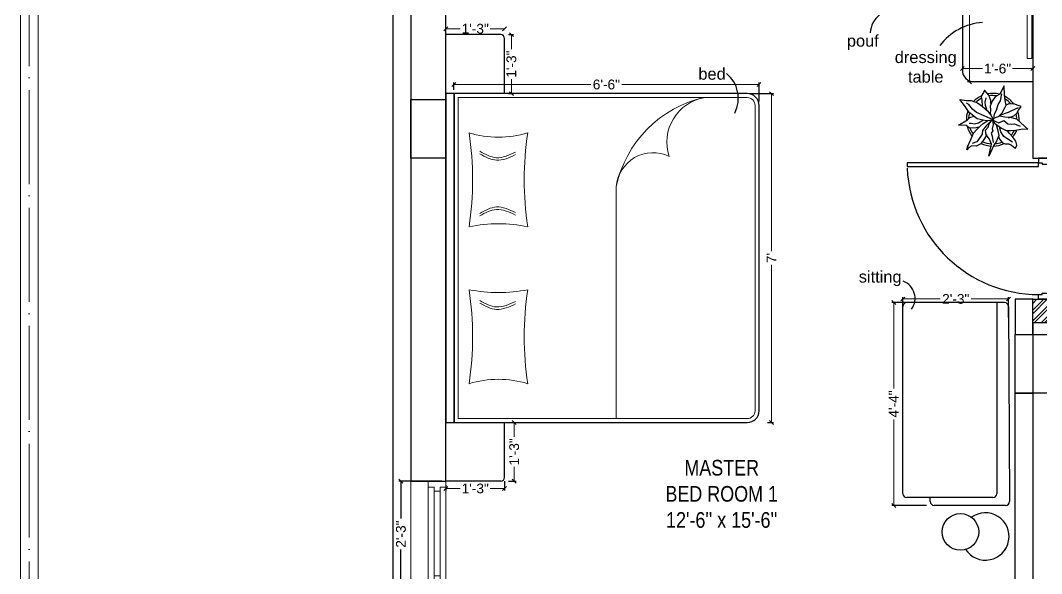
# Model space of a CAD drawing. Header units: millimetres. Extents: x 56222 to 154870, y -177588 to -121287.
# Drawn here: x 148968.4 to 149229.4, y -177343.1 to -177201.8 of the extents above; entities that cross this region are included whole.
import ezdxf

# ---------------------------------------------------------------- set-up
doc = ezdxf.new("R2010")
doc.units = ezdxf.units.MM
doc.header["$MEASUREMENT"] = 0
doc.header["$PDMODE"] = 35
doc.linetypes.add('ACAD_ISO04W100', pattern=[30, 24, -3, 0, -3])
doc.layers.get('Defpoints').update_dxf_attribs({"color": 220})
doc.layers.add('AR DOOR', color=40, linetype='Continuous')
doc.layers.add('AR ELE-5', color=134, linetype='Continuous')
for name, color, linetype, lineweight in [('COLUMN', 1, 'Continuous', 30), ('dim05', 1, 'Continuous', 13), ('ELEVATION ( SPIRAL STAIR )', 250, 'Continuous', 9), ('FIRST FLOOR', 7, 'Continuous', 9), ('FIRST FLOOR ( TEXT )', 7, 'Continuous', 9), ('FIRST FLOOR_( PLine )_', 251, 'Continuous', 30), ('FURNITURE', 32, 'Continuous', 9), ('GROUND FLOOR', 7, 'Continuous', 9), ('GROUND FLOOR  ( PLINE )', 251, 'Continuous', 30), ('Labelling', 1, 'Continuous', 25), ('SECOND FLOOR ( DW_RAIL )', 7, 'Continuous', 9), ('wall', 7, 'Continuous', 30)]:
    doc.layers.add(name, color=color, linetype=linetype, lineweight=lineweight)
doc.layers.add('XX~SLAB ( PLINE )', color=251, linetype='Continuous', plot=False)
doc.styles.add('Arial', font='arial.ttf')
doc.styles.add('KATHA', font='swissc.ttf')
doc.styles.get("Standard").update_dxf_attribs({"font": 'arial.ttf', "height": 6})
doc.styles.add('style4', font='ARIALN.TTF')
doc.dimstyles.new('ISO-25', dxfattribs={"dimtxt": 2.5, "dimasz": 1, "dimexe": 0.5, "dimexo": 1, "dimtad": 0, "dimdec": 1, "dimlunit": 4, "dimtxsty": 'Standard', "dimblk": 'OBLIQUE', "dimcen": 2.5, "dimclrd": 1, "dimclre": 1, "dimclrt": 5, "dimadec": 0, "dimazin": 0, "dimtfac": 1, "dimtdec": 1, "dimtmove": 0, "dimatfit": 3, "dimfxl": 1, "dimlwd": -1, "dimarcsym": 0})

# ---------------------------------------------------------------- blocks, each defined once
blk = doc.blocks.new('*U255')
for points in [[(0, 0), (0, 1120), (-30, 1120), (-30, 0)], [(40, 0), (0, 0), (0, -30), (-10, -30), (-10, -100), (40, -100)], [(-1160, 0), (-1120, 0), (-1120, -30), (-1110, -30), (-1110, -100), (-1160, -100)]]:
    blk.add_lwpolyline(points, close=True)
at = {"layer": 'AR ELE-5', "linetype": 'ByBlock', "ltscale": 15}
blk.add_arc((1.6, -0.7), 1121.6, 92.37301, 179.96526, dxfattribs=at)
blk = doc.blocks.new('_Oblique')
at = {"layer": 'wall', "color": 0, "lineweight": -2}
blk.add_line((-0.5, -0.5), (0.5, 0.5), dxfattribs=at)
blk = doc.blocks.new('*D450')
at = {"layer": 'Defpoints', "color": 0, "transparency": 16777216}
for p in [(149210.99, -177160.54), (149219.64, -177160.54), (149219.64, -177217.54)]:
    blk.add_point(p, dxfattribs=at)
at = {"layer": 'dim05', "color": 1, "linetype": 'Continuous', "lineweight": -2, "transparency": 16777216}
for p, q in [((149218.64, -177160.54), (149210.49, -177160.54)), ((149218.64, -177217.54), (149210.49, -177217.54))]:
    blk.add_line(p, q, dxfattribs=at)
at = {"layer": 'dim05', "color": 1, "linetype": 'Continuous', "transparency": 16777216}
for p, q in [((149210.99, -177160.54), (149210.99, -177185.04)), ((149210.99, -177217.54), (149210.99, -177193.04))]:
    blk.add_line(p, q, dxfattribs=at)
at = {"layer": 'dim05', "color": 1, "transparency": 16777216}
for p, rotation in [((149210.99, -177160.54), 90), ((149210.99, -177217.54), 270)]:
    blk.add_blockref('_Oblique', p, dxfattribs=dict(at, rotation=rotation))
at = {"layer": 'dim05', "color": 5, "lineweight": 25, "transparency": 16777216, "insert": (149210.99, -177189.04), "char_height": 2.5, "attachment_point": 5, "rotation": 90, "style": 'Arial'}
blk.add_mtext('4\'-9"', dxfattribs=at)
blk = doc.blocks.new('*D451')
at = {"layer": 'Defpoints', "color": 0, "transparency": 16777216}
for p in [(149209.14, -177213.21), (149227.14, -177213.21), (149227.14, -177214.15)]:
    blk.add_point(p, dxfattribs=at)
at = {"layer": 'dim05', "color": 1, "linetype": 'Continuous', "transparency": 16777216}
for p, q in [((149209.14, -177214.15), (149214.31, -177214.15)), ((149227.14, -177214.15), (149221.97, -177214.15))]:
    blk.add_line(p, q, dxfattribs=at)
at = {"layer": 'dim05', "color": 1, "linetype": 'Continuous', "lineweight": -2, "transparency": 16777216}
for p, q in [((149209.14, -177214.21), (149209.14, -177214.65)), ((149227.14, -177214.21), (149227.14, -177214.65))]:
    blk.add_line(p, q, dxfattribs=at)
at = {"layer": 'dim05', "color": 1, "transparency": 16777216, "rotation": 180}
blk.add_blockref('_Oblique', (149209.14, -177214.15), dxfattribs=at)
at = {"layer": 'dim05', "color": 1, "transparency": 16777216}
blk.add_blockref('_Oblique', (149227.14, -177214.15), dxfattribs=at)
at = {"layer": 'dim05', "color": 5, "lineweight": 25, "transparency": 16777216, "insert": (149218.14, -177214.15), "char_height": 2.5, "attachment_point": 5, "style": 'Arial'}
blk.add_mtext('1\'-6"', dxfattribs=at)
blk = doc.blocks.new('*D454')
at = {"layer": 'Defpoints', "color": 0, "transparency": 16777216}
for p in [(149157.17, -177218.22), (149079.14, -177220.54), (149157.17, -177223.54)]:
    blk.add_point(p, dxfattribs=at)
at = {"layer": 'dim05', "color": 1, "linetype": 'Continuous', "lineweight": -2, "transparency": 16777216}
for p, q in [((149079.14, -177219.54), (149079.14, -177217.72)), ((149157.17, -177222.54), (149157.17, -177217.72))]:
    blk.add_line(p, q, dxfattribs=at)
at = {"layer": 'dim05', "color": 1, "linetype": 'Continuous', "transparency": 16777216}
for p, q in [((149079.14, -177218.22), (149114.2, -177218.22)), ((149157.17, -177218.22), (149122.11, -177218.22))]:
    blk.add_line(p, q, dxfattribs=at)
at = {"layer": 'dim05', "color": 1, "transparency": 16777216, "rotation": 180}
blk.add_blockref('_Oblique', (149079.14, -177218.22), dxfattribs=at)
at = {"layer": 'dim05', "color": 1, "transparency": 16777216}
blk.add_blockref('_Oblique', (149157.17, -177218.22), dxfattribs=at)
at = {"layer": 'dim05', "color": 5, "lineweight": 25, "transparency": 16777216, "insert": (149118.16, -177218.22), "char_height": 2.5, "attachment_point": 5, "style": 'Arial'}
blk.add_mtext('6\'-6"', dxfattribs=at)
blk = doc.blocks.new('*D455')
at = {"layer": 'Defpoints', "color": 0, "transparency": 16777216}
for p in [(149092.14, -177205.47), (149093.88, -177205.47), (149092.14, -177220.54)]:
    blk.add_point(p, dxfattribs=at)
at = {"layer": 'dim05', "color": 1, "linetype": 'Continuous', "lineweight": -2, "transparency": 16777216}
for p, q in [((149093.14, -177205.47), (149094.38, -177205.47)), ((149093.14, -177220.54), (149094.38, -177220.54))]:
    blk.add_line(p, q, dxfattribs=at)
at = {"layer": 'dim05', "color": 1, "linetype": 'Continuous', "transparency": 16777216}
for p, q in [((149093.88, -177205.47), (149093.88, -177209.18)), ((149093.88, -177220.54), (149093.88, -177216.84))]:
    blk.add_line(p, q, dxfattribs=at)
at = {"layer": 'dim05', "color": 1, "transparency": 16777216}
for p, rotation in [((149093.88, -177205.47), 90), ((149093.88, -177220.54), 270)]:
    blk.add_blockref('_Oblique', p, dxfattribs=dict(at, rotation=rotation))
at = {"layer": 'dim05', "color": 5, "lineweight": 25, "transparency": 16777216, "insert": (149093.88, -177213.01), "char_height": 2.5, "attachment_point": 5, "rotation": 90, "style": 'Arial'}
blk.add_mtext('1\'-3"', dxfattribs=at)
blk = doc.blocks.new('*D456')
at = {"layer": 'Defpoints', "color": 0, "transparency": 16777216}
for p in [(149077.14, -177203.48), (149077.14, -177203.96), (149092.14, -177203.48)]:
    blk.add_point(p, dxfattribs=at)
at = {"layer": 'dim05', "color": 1, "linetype": 'Continuous', "transparency": 16777216}
for p, q in [((149077.14, -177203.96), (149080.81, -177203.96)), ((149092.14, -177203.96), (149088.47, -177203.96))]:
    blk.add_line(p, q, dxfattribs=at)
at = {"layer": 'dim05', "color": 1, "linetype": 'Continuous', "lineweight": -2, "transparency": 16777216}
for p, q in [((149077.14, -177204.48), (149077.14, -177204.46)), ((149092.14, -177204.48), (149092.14, -177204.46))]:
    blk.add_line(p, q, dxfattribs=at)
at = {"layer": 'dim05', "color": 1, "transparency": 16777216, "rotation": 180}
blk.add_blockref('_Oblique', (149077.14, -177203.96), dxfattribs=at)
at = {"layer": 'dim05', "color": 1, "transparency": 16777216}
blk.add_blockref('_Oblique', (149092.14, -177203.96), dxfattribs=at)
at = {"layer": 'dim05', "color": 5, "lineweight": 25, "transparency": 16777216, "insert": (149084.64, -177203.96), "char_height": 2.5, "attachment_point": 5, "style": 'Arial'}
blk.add_mtext('1\'-3"', dxfattribs=at)
blk = doc.blocks.new('ARPLS010')
at = {"linetype": 'ByBlock'}
for p, q in [((0.121, 0.605), (-0.013, 0.459)), ((0.179, 0.666), (0.121, 0.605)), ((0.174, 0.573), (0.179, 0.666)), ((-0.295, 0.42), (-0.302, 0.309)), ((-0.278, 0.467), (-0.295, 0.42)), ((-0.248, 0.54), (-0.278, 0.467)), ((-0.182, 0.493), (-0.248, 0.54)), ((-0.222, 0.484), (-0.164, 0.347)), ((-0.125, 0.459), (-0.182, 0.493)), ((-0.072, 0.404), (-0.125, 0.459)), ((-0.038, 0.302), (-0.072, 0.404)), ((-0.013, 0.459), (-0.044, 0.336)), ((0.077, 0.412), (0.091, 0.447)), ((0.082, 0.358), (0.077, 0.412)), ((0.091, 0.447), (0.125, 0.522)), ((0.2, 0.432), (0.174, 0.573)), ((0.203, 0.352), (0.2, 0.432)), ((0.409, 0.44), (0.33, 0.38)), ((0.484, 0.459), (0.409, 0.44)), ((0.542, 0.434), (0.484, 0.459)), ((0.485, 0.354), (0.533, 0.42)), ((0.533, 0.42), (0.542, 0.434)), ((-0.469, 0.226), (-0.643, 0.216)), ((-0.643, 0.216), (-0.485, 0.134)), ((-0.362, 0.24), (-0.469, 0.226)), ((-0.278, 0.254), (-0.362, 0.24)), ((-0.302, 0.309), (-0.276, 0.258)), ((-0.21, 0.227), (-0.278, 0.254)), ((-0.132, 0.18), (-0.21, 0.227)), ((-0.164, 0.347), (-0.139, 0.295)), ((-0.139, 0.295), (-0.08, 0.131)), ((-0.049, 0.232), (-0.065, 0.135)), ((-0.044, 0.336), (-0.049, 0.232)), ((0.015, 0.209), (0.08, 0.288)), ((0.056, 0.114), (0.015, 0.209)), ((0.08, 0.288), (0.082, 0.358)), ((0.16, 0.165), (0.204, 0.254)), ((0.204, 0.254), (0.203, 0.352)), ((0.252, 0.313), (0.216, 0.287)), ((0.318, 0.213), (0.227, 0.157)), ((0.33, 0.38), (0.252, 0.313)), ((0.356, 0.269), (0.318, 0.213)), ((0.425, 0.373), (0.356, 0.269)), ((0.432, 0.176), (0.459, 0.236)), ((0.459, 0.303), (0.485, 0.354)), ((0.459, 0.236), (0.459, 0.303)), ((-0.359, 0.148), (-0.49, 0.172)), ((-0.485, 0.134), (-0.433, 0.051)), ((-0.433, 0.051), (-0.349, -0.011)), ((-0.287, 0.106), (-0.359, 0.148)), ((-0.18, 0.073), (-0.287, 0.106)), ((-0.111, 0.036), (-0.18, 0.073)), ((-0.063, 0.111), (-0.132, 0.18)), ((-0.013, 0.022), (-0.111, 0.036)), ((-0.084, -0.034), (0.007, 0.018)), ((0.003, 0.011), (-0.076, -0.16)), ((-0.065, 0.135), (-0.024, 0.018)), ((-0.024, 0.018), (0.009, 0.005)), ((0.006, -0.002), (0.068, 0.032)), ((0.007, 0.018), (0.02, -0.121)), ((0.009, 0.005), (0.056, 0.114)), ((0.017, -0.002), (0.091, 0.009)), ((0.068, 0.032), (0.16, 0.165)), ((0.088, 0.065), (0.187, 0.091)), ((0.091, 0.009), (0.173, -0.011)), ((0.227, 0.157), (0.132, 0.131)), ((0.173, -0.011), (0.212, 0.004)), ((0.187, 0.091), (0.297, 0.116)), ((0.212, 0.004), (0.252, -0.03)), ((0.297, 0.116), (0.408, 0.071)), ((0.309, 0.109), (0.368, 0.128)), ((0.309, -0.01), (0.43, 0.006)), ((0.368, 0.128), (0.432, 0.176)), ((0.408, 0.071), (0.482, 0.024)), ((0.482, 0.024), (0.689, -0.072)), ((-0.464, -0.073), (-0.558, -0.152)), ((-0.558, -0.152), (-0.517, -0.172)), ((-0.517, -0.172), (-0.447, -0.216)), ((-0.366, -0.036), (-0.464, -0.073)), ((-0.336, -0.142), (-0.413, -0.121)), ((-0.306, -0.033), (-0.366, -0.036)), ((-0.349, -0.011), (-0.256, -0.05)), ((-0.269, -0.135), (-0.336, -0.142)), ((-0.193, -0.113), (-0.269, -0.135)), ((-0.259, -0.2), (-0.168, -0.1)), ((-0.256, -0.05), (-0.185, -0.038)), ((-0.185, -0.038), (-0.114, -0.046)), ((-0.168, -0.1), (-0.084, -0.034)), ((-0.076, -0.16), (-0.138, -0.304)), ((-0.114, -0.046), (-0.093, -0.036)), ((0.02, -0.121), (-0.017, -0.291)), ((0.059, -0.27), (0.005, -0.185)), ((0.01, -0.014), (0.017, -0.002)), ((0.078, -0.064), (0.01, -0.014)), ((0.016, -0.023), (0.116, -0.122)), ((0.07, -0.179), (0.018, -0.1)), ((0.121, -0.239), (0.07, -0.179)), ((0.138, -0.083), (0.078, -0.064)), ((0.116, -0.122), (0.201, -0.195)), ((0.197, -0.135), (0.138, -0.083)), ((0.283, -0.123), (0.197, -0.135)), ((0.252, -0.03), (0.309, -0.01)), ((0.277, -0.114), (0.357, -0.156)), ((0.37, -0.064), (0.283, -0.123)), ((0.357, -0.156), (0.455, -0.226)), ((0.462, -0.021), (0.37, -0.064)), ((0.689, -0.072), (0.462, -0.021)), ((-0.447, -0.216), (-0.363, -0.202)), ((-0.363, -0.202), (-0.263, -0.2)), ((-0.363, -0.408), (-0.318, -0.29)), ((-0.318, -0.29), (-0.259, -0.2)), ((-0.199, -0.38), (-0.287, -0.45)), ((-0.138, -0.304), (-0.199, -0.38)), ((-0.017, -0.291), (-0.141, -0.446)), ((-0.042, -0.432), (-0.071, -0.352)), ((0.08, -0.342), (0.059, -0.27)), ((0.066, -0.407), (0.08, -0.342)), ((0.184, -0.299), (0.121, -0.239)), ((0.141, -0.261), (0.16, -0.336)), ((0.16, -0.336), (0.15, -0.445)), ((0.252, -0.362), (0.184, -0.299)), ((0.201, -0.195), (0.272, -0.198)), ((0.376, -0.416), (0.252, -0.362)), ((0.272, -0.198), (0.311, -0.225)), ((0.311, -0.225), (0.415, -0.304)), ((0.415, -0.304), (0.447, -0.388)), ((0.455, -0.226), (0.503, -0.317)), ((0.503, -0.317), (0.494, -0.398)), ((-0.382, -0.625), (-0.368, -0.496)), ((-0.269, -0.533), (-0.382, -0.625)), ((-0.368, -0.496), (-0.363, -0.408)), ((-0.287, -0.45), (-0.314, -0.498)), ((-0.141, -0.446), (-0.269, -0.533)), ((0.002, -0.48), (-0.042, -0.432)), ((0.104, -0.646), (0.002, -0.48)), ((0.064, -0.446), (0.066, -0.407)), ((0.106, -0.5), (0.104, -0.646)), ((0.15, -0.445), (0.106, -0.5)), ((0.502, -0.472), (0.376, -0.416)), ((0.494, -0.398), (0.528, -0.452)), ((0.567, -0.494), (0.502, -0.472)), ((0.528, -0.452), (0.567, -0.494))]:
    blk.add_line(p, q, dxfattribs=at)
for radius, start, end in [(0.5, 126.2799, 152.7042), (0.5, 87.2367, 107.9154), (0.458, 91.6596, 104.0784), (0.5, 49.0791, 67.0324), (0.458, 49.8461, 63.9764), (0.458, 130.7647, 148.9789), (0.5, 1.3782, 25.7565), (0.5, 164.9216, 191.0302), (0.458, 169.9629, 188.6517), (0.458, 5.0517, 21.9108), (0.458, 334.5625, 357.1532), (0.5, 333.6991, 357.5577), (0.5, 205.1623, 226.3204), (0.458, 207.232, 224.0819), (0.458, 289.266, 306.1107), (0.5, 249.553, 272.4234), (0.458, 252.8522, 267.711), (0.5, 283.5324, 308.8712)]:
    blk.add_arc((0, 0), radius, start, end, dxfattribs=at)
blk = doc.blocks.new('*D457')
at = {"layer": 'Defpoints', "color": 0, "transparency": 16777216}
for p in [(149153.65, -177220.54), (149158.35, -177304.53), (149160.34, -177304.53)]:
    blk.add_point(p, dxfattribs=at)
at = {"layer": 'dim05', "color": 1, "linetype": 'Continuous', "lineweight": -2, "transparency": 16777216}
for p, q in [((149154.65, -177220.54), (149160.84, -177220.54)), ((149159.35, -177304.53), (149160.84, -177304.53))]:
    blk.add_line(p, q, dxfattribs=at)
at = {"layer": 'dim05', "color": 1, "linetype": 'Continuous', "transparency": 16777216}
for p, q in [((149160.34, -177220.54), (149160.34, -177260.77)), ((149160.34, -177304.53), (149160.34, -177264.3))]:
    blk.add_line(p, q, dxfattribs=at)
at = {"layer": 'dim05', "color": 1, "transparency": 16777216}
for p, rotation in [((149160.34, -177220.54), 90), ((149160.34, -177304.53), 270)]:
    blk.add_blockref('_Oblique', p, dxfattribs=dict(at, rotation=rotation))
at = {"layer": 'dim05', "color": 5, "lineweight": 25, "transparency": 16777216, "insert": (149160.34, -177262.54), "char_height": 2.5, "attachment_point": 5, "rotation": 90, "style": 'Arial'}
blk.add_mtext("7'", dxfattribs=at)
blk = doc.blocks.new('*D458')
at = {"layer": 'Defpoints', "color": 0, "transparency": 16777216}
for p in [(149092.14, -177304.54), (149094.6, -177304.54), (149092.14, -177319.54)]:
    blk.add_point(p, dxfattribs=at)
at = {"layer": 'dim05', "color": 1, "linetype": 'Continuous', "lineweight": -2, "transparency": 16777216}
for p, q in [((149093.14, -177304.54), (149095.1, -177304.54)), ((149093.14, -177319.54), (149095.1, -177319.54))]:
    blk.add_line(p, q, dxfattribs=at)
at = {"layer": 'dim05', "color": 1, "linetype": 'Continuous', "transparency": 16777216}
for p, q in [((149094.6, -177304.54), (149094.6, -177308.21)), ((149094.6, -177319.54), (149094.6, -177315.87))]:
    blk.add_line(p, q, dxfattribs=at)
at = {"layer": 'dim05', "color": 1, "transparency": 16777216}
for p, rotation in [((149094.6, -177304.54), 90), ((149094.6, -177319.54), 270)]:
    blk.add_blockref('_Oblique', p, dxfattribs=dict(at, rotation=rotation))
at = {"layer": 'dim05', "color": 5, "lineweight": 25, "transparency": 16777216, "insert": (149094.6, -177312.04), "char_height": 2.5, "attachment_point": 5, "rotation": 90, "style": 'Arial'}
blk.add_mtext('1\'-3"', dxfattribs=at)
blk = doc.blocks.new('*D460')
at = {"layer": 'Defpoints', "color": 0, "transparency": 16777216}
for p in [(149191.6, -177273.89), (149201.63, -177273.89), (149200.99, -177325.72)]:
    blk.add_point(p, dxfattribs=at)
at = {"layer": 'dim05', "color": 1, "linetype": 'Continuous', "lineweight": -2, "transparency": 16777216}
for p, q in [((149200.63, -177273.89), (149191.1, -177273.89)), ((149199.99, -177325.72), (149191.1, -177325.72))]:
    blk.add_line(p, q, dxfattribs=at)
at = {"layer": 'dim05', "color": 1, "linetype": 'Continuous', "transparency": 16777216}
for p, q in [((149191.6, -177273.89), (149191.6, -177295.81)), ((149191.6, -177325.72), (149191.6, -177303.8))]:
    blk.add_line(p, q, dxfattribs=at)
at = {"layer": 'dim05', "color": 1, "transparency": 16777216}
for p, rotation in [((149191.6, -177273.89), 90), ((149191.6, -177325.72), 270)]:
    blk.add_blockref('_Oblique', p, dxfattribs=dict(at, rotation=rotation))
at = {"layer": 'dim05', "color": 5, "lineweight": 25, "transparency": 16777216, "insert": (149191.6, -177299.81), "char_height": 2.5, "attachment_point": 5, "rotation": 90, "style": 'Arial'}
blk.add_mtext('4\'-4"', dxfattribs=at)
blk = doc.blocks.new('*D459')
at = {"layer": 'Defpoints', "color": 0, "transparency": 16777216}
for p in [(149220.95, -177272.98), (149220.95, -177278.71), (149193.95, -177283.38)]:
    blk.add_point(p, dxfattribs=at)
at = {"layer": 'dim05', "color": 1, "linetype": 'Continuous', "lineweight": -2, "transparency": 16777216}
for p, q in [((149193.95, -177282.38), (149193.95, -177272.48)), ((149220.95, -177277.71), (149220.95, -177272.48))]:
    blk.add_line(p, q, dxfattribs=at)
at = {"layer": 'dim05', "color": 1, "linetype": 'Continuous', "transparency": 16777216}
for p, q in [((149193.95, -177272.98), (149203.48, -177272.98)), ((149220.95, -177272.98), (149211.42, -177272.98))]:
    blk.add_line(p, q, dxfattribs=at)
at = {"layer": 'dim05', "color": 1, "transparency": 16777216, "rotation": 180}
blk.add_blockref('_Oblique', (149193.95, -177272.98), dxfattribs=at)
at = {"layer": 'dim05', "color": 1, "transparency": 16777216}
blk.add_blockref('_Oblique', (149220.95, -177272.98), dxfattribs=at)
at = {"layer": 'dim05', "color": 5, "lineweight": 25, "transparency": 16777216, "insert": (149207.45, -177272.98), "char_height": 2.5, "attachment_point": 5, "style": 'Arial'}
blk.add_mtext('2\'-3"', dxfattribs=at)
blk = doc.blocks.new('*D506')
at = {"layer": 'Defpoints', "color": 0, "transparency": 16777216}
for p in [(149077.14, -177319.54), (149092.14, -177318.54), (149092.14, -177321.4)]:
    blk.add_point(p, dxfattribs=at)
at = {"layer": 'dim05', "color": 1, "linetype": 'Continuous', "lineweight": -2, "transparency": 16777216}
for p, q in [((149077.14, -177320.54), (149077.14, -177321.9)), ((149092.14, -177319.54), (149092.14, -177321.9))]:
    blk.add_line(p, q, dxfattribs=at)
at = {"layer": 'dim05', "color": 1, "linetype": 'Continuous', "transparency": 16777216}
for p, q in [((149077.14, -177321.4), (149080.81, -177321.4)), ((149092.14, -177321.4), (149088.47, -177321.4))]:
    blk.add_line(p, q, dxfattribs=at)
at = {"layer": 'dim05', "color": 1, "transparency": 16777216, "rotation": 180}
blk.add_blockref('_Oblique', (149077.14, -177321.4), dxfattribs=at)
at = {"layer": 'dim05', "color": 1, "transparency": 16777216}
blk.add_blockref('_Oblique', (149092.14, -177321.4), dxfattribs=at)
at = {"layer": 'dim05', "color": 5, "lineweight": 25, "transparency": 16777216, "insert": (149084.64, -177321.4), "char_height": 2.5, "attachment_point": 5, "style": 'Arial'}
blk.add_mtext('1\'-3"', dxfattribs=at)
blk = doc.blocks.new('*D515')
at = {"layer": 'Defpoints', "color": 0, "transparency": 16777216}
for p in [(149065.65, -177319.54), (149077.14, -177319.54), (149077.14, -177346.54)]:
    blk.add_point(p, dxfattribs=at)
at = {"layer": 'dim05', "color": 5, "linetype": 'Continuous', "lineweight": -2, "transparency": 16777216}
for p, q in [((149076.14, -177319.54), (149065.15, -177319.54)), ((149076.14, -177346.54), (149065.15, -177346.54))]:
    blk.add_line(p, q, dxfattribs=at)
at = {"layer": 'dim05', "color": 5, "linetype": 'Continuous', "lineweight": 30, "transparency": 16777216}
for p, q in [((149065.65, -177319.54), (149065.65, -177329.07)), ((149065.65, -177346.54), (149065.65, -177337.01))]:
    blk.add_line(p, q, dxfattribs=at)
at = {"layer": 'dim05', "color": 5, "lineweight": 30, "transparency": 16777216}
for p, rotation in [((149065.65, -177319.54), 90), ((149065.65, -177346.54), 270)]:
    blk.add_blockref('_Oblique', p, dxfattribs=dict(at, rotation=rotation))
at = {"layer": 'dim05', "color": 5, "lineweight": 30, "transparency": 16777216, "insert": (149065.65, -177333.04), "char_height": 2.5, "attachment_point": 5, "rotation": 90, "style": 'Arial'}
blk.add_mtext('2\'-3"', dxfattribs=at)

msp = doc.modelspace()

# ---------------------------------------------------------------- hatches: boundary and pattern name
at = {"layer": 'GROUND FLOOR  ( PLINE )', "lineweight": 5}
h = msp.add_hatch(dxfattribs=at)
h.set_pattern_fill('ANSI32', color=3, scale=5)
h.paths.add_polyline_path([(149231.6435, -177273.0427), (149227.1435, -177273.0427), (149227.1435, -177279.0427), (149231.6435, -177279.0427)])

# ---------------------------------------------------------------- linework, layer by layer
at = {"layer": 'COLUMN'}
for points in [[(149068.1435, -177222.0427), (149077.1435, -177222.0427), (149077.1435, -177237.0427), (149068.1435, -177237.0427)], [(149222.6435, -177282.0427), (149231.6435, -177282.0427), (149231.6435, -177297.0427), (149222.6435, -177297.0427)]]:
    msp.add_lwpolyline(points, close=True, dxfattribs=at)
at = {"layer": 'ELEVATION ( SPIRAL STAIR )', "color": 5}
msp.add_lwpolyline([(149225.743, -177179.5835), (149226.8935, -177179.5835), (149226.8935, -177211.5427), (149225.743, -177211.5427)], close=True, dxfattribs=at)
at = {"layer": 'FIRST FLOOR'}
for p, q in [((149068.1435, -177076.5427), (149068.1435, -177387.0427)), ((149077.1435, -177346.5427), (149077.1435, -177160.5427)), ((149227.1435, -177160.5427), (149227.1435, -177237.0427)), ((149227.1435, -177237.0427), (149327.6435, -177237.0427)), ((149227.1435, -177346.5427), (149227.1435, -177297.0427)), ((149231.6435, -177297.0427), (149227.1435, -177297.0427)), ((149068.1435, -177319.5427), (149077.1435, -177319.5427))]:
    msp.add_line(p, q, dxfattribs=at)
at = {"layer": 'FIRST FLOOR', "ltscale": 0.7}
msp.add_lwpolyline([(149227.1435, -177387.0427), (149227.1435, -177423.0427), (149063.6435, -177423.0427), (149063.6435, -177076.5427), (149068.1435, -177076.5427)], dxfattribs=at)
at = {"layer": 'FIRST FLOOR_( PLine )_'}
for p, q in [((149227.1435, -177160.5427), (149227.1435, -177237.0427)), ((149227.1435, -177237.0427), (149327.6435, -177237.0427))]:
    msp.add_line(p, q, dxfattribs=at)
msp.add_lwpolyline([(149068.1435, -177160.5427), (149068.1435, -177319.5427), (149077.1435, -177319.5427), (149077.1435, -177160.5427)], dxfattribs=at)
msp.add_lwpolyline([(149231.6435, -177279.0427), (149227.1435, -177279.0427), (149227.1435, -177346.5427), (149206.1435, -177346.5427), (149206.1435, -177351.0427), (149227.1435, -177351.0427), (149227.1435, -177411.0427), (149231.6435, -177411.0427)], close=True, dxfattribs=at)
at = {"layer": 'FURNITURE', "lineweight": 30}
for p, q in [((149209.1435, -177160.5427), (149209.1435, -177214.5427)), ((149091.1435, -177205.4704), (149077.1435, -177205.4704)), ((149092.1435, -177220.5427), (149092.1435, -177206.4704)), ((149227.1435, -177217.5427), (149212.1435, -177217.5427)), ((149193.9451, -177322.7183), (149193.9451, -177274.8939)), ((149213.9451, -177273.8939), (149194.9451, -177273.8939)), ((149219.9309, -177273.8939), (149196.8079, -177273.8939)), ((149217.9451, -177273.8939), (149217.9451, -177322.7183)), ((149220.9309, -177274.8939), (149221.1951, -177324.7183)), ((149092.1435, -177318.5427), (149092.1435, -177304.5427)), ((149091.1435, -177319.5427), (149077.1435, -177319.5427)), ((149216.9451, -177323.7183), (149194.9451, -177323.7183)), ((149200.9451, -177324.7183), (149200.9451, -177323.7183)), ((149220.1951, -177325.7183), (149201.9451, -177325.7183))]:
    msp.add_line(p, q, dxfattribs=at)
at = {"layer": 'FURNITURE'}
msp.add_line((149120.6692, -177303.5427), (149120.6692, -177244.3497), dxfattribs=at)
at = {"layer": 'FURNITURE', "lineweight": 30}
for points in [[(149079.2424, -177304.5427), (149079.2424, -177220.5427), (149077.1435, -177220.5427), (149077.1435, -177304.5427)], [(149227.1435, -177273.0427), (149222.6435, -177273.0427), (149222.6435, -177282.0427), (149227.1435, -177282.0427)], [(149222.6435, -177297.0427), (149227.1435, -177297.0427), (149227.1435, -177346.5427), (149222.6435, -177346.5427)]]:
    msp.add_lwpolyline(points, close=True, dxfattribs=at)
msp.add_lwpolyline([(149157.1732, -177301.5427), (149157.1732, -177223.5427, 0.41421356), (149154.1732, -177220.5427), (149079.2424, -177220.5427), (149079.2424, -177304.5427), (149154.1732, -177304.5427, 0.41421356)], format="xyb", close=True, dxfattribs=at)
at = {"layer": 'FURNITURE'}
for points in [[(149156.1732, -177301.5427), (149156.1732, -177223.5427, 0.41421356), (149154.1732, -177221.5427), (149080.2424, -177221.5427), (149080.2424, -177303.5427), (149154.1732, -177303.5427, 0.41421356)], [(149134.1904, -177236.5536, 0.52796512), (149120.6692, -177244.3497, -0.29648943), (149143.3119, -177221.5427, 0.4593765), (149134.1904, -177236.5536)]]:
    msp.add_lwpolyline(points, format="xyb", close=True, dxfattribs=at)
at = {"layer": 'FURNITURE', "elevation": -0.0053}
for points in [[(149098.0633, -177254.5337, 0.10058607), (149083.0633, -177254.5337, 0.07572579), (149083.0633, -177230.5337, 0.14896716), (149098.0633, -177230.5337, 0.0741156)], [(149098.0633, -177270.6147, -0.10058607), (149083.0633, -177270.6147, -0.07572579), (149083.0633, -177294.6147, -0.14896716), (149098.0633, -177294.6147, -0.0741156)]]:
    msp.add_lwpolyline(points, format="xyb", close=True, dxfattribs=at)
at = {"layer": 'FURNITURE', "lineweight": 30}
msp.add_circle((149208.6589, -177332.4805), 4.6755, dxfattribs=at)
for centre, radius, start, end in [((149091.1435, -177206.4704), 1, 0, 90), ((149212.1435, -177214.5427), 3, 180, 270), ((149194.9451, -177274.8939), 1, 90, 180), ((149219.9309, -177274.8939), 1, 0, 90), ((149091.1435, -177318.5427), 1, 270, 360), ((149194.9451, -177322.7183), 1, 180, 270), ((149216.9451, -177322.7183), 1, 270, 0), ((149201.9451, -177324.7183), 1, 180, 270), ((149220.1951, -177324.7183), 1, 270, 0), ((149215.03, -177333.6388), 6.0472, 213.373988, 126.016623)]:
    msp.add_arc(centre, radius, start, end, dxfattribs=at)
at = {"layer": 'FURNITURE'}
for points in [[(149085.8017, -177235.2754, -0.0053), (149087.2188, -177236.0474, -0.0053), (149090.2124, -177237.6783, -0.0053), (149093.3291, -177236.2376, -0.0053), (149094.9705, -177235.4789, -0.0053)], [(149085.8017, -177235.9202, -0.0053), (149087.2188, -177236.6922, -0.0053), (149090.2124, -177238.3231, -0.0053), (149093.3291, -177236.8824, -0.0053), (149094.9705, -177236.1237, -0.0053)], [(149085.8017, -177251.1113, -0.0053), (149087.2188, -177250.3393, -0.0053), (149090.2124, -177248.7084, -0.0053), (149093.3291, -177250.1491, -0.0053), (149094.9705, -177250.9078, -0.0053)], [(149085.8017, -177251.756, -0.0053), (149087.2188, -177250.9841, -0.0053), (149090.2124, -177249.3532, -0.0053), (149093.3291, -177250.7939, -0.0053), (149094.9705, -177251.5526, -0.0053)], [(149085.8017, -177273.3923, -0.0053), (149087.2188, -177274.1643, -0.0053), (149090.2124, -177275.7952, -0.0053), (149093.3291, -177274.3545, -0.0053), (149094.9705, -177273.5958, -0.0053)], [(149085.8017, -177274.0371, -0.0053), (149087.2188, -177274.8091, -0.0053), (149090.2124, -177276.44, -0.0053), (149093.3291, -177274.9993, -0.0053), (149094.9705, -177274.2406, -0.0053)]]:
    msp.add_open_spline(points, degree=3, knots=[0, 0, 0, 0, 4.57791705, 9.67113696, 9.67113696, 9.67113696, 9.67113696], dxfattribs=at)
at = {"layer": 'GROUND FLOOR'}
for p, q in [((148968.3935, -177036.7927), (148968.3935, -177503.7927)), ((148972.8935, -177041.2927), (148972.8935, -177499.2927))]:
    msp.add_line(p, q, dxfattribs=at)
at = {"layer": 'GROUND FLOOR', "color": 1, "linetype": 'ACAD_ISO04W100'}
msp.add_lwpolyline([(149468.6435, -177039.0427), (148970.6435, -177039.0427), (148970.6435, -177501.5427), (149468.6435, -177501.5427)], dxfattribs=at)
at = {"layer": 'GROUND FLOOR  ( PLINE )', "color": 3}
msp.add_lwpolyline([(149231.6435, -177279.0427), (149227.1435, -177279.0427), (149227.1435, -177273.0427), (149231.6435, -177273.0427)], close=True, dxfattribs=at)
at = {"layer": 'Labelling', "color": 1}
for centre, radius, start, end in [((149191.8875, -177205.3665, -0.0006), 6.3041, 80.413939, 176.913445), ((149215.2203, -177217.1059, -0.0006), 14.7506, 93.653261, 143.161226), ((149143.6806, -177221.7591, -0.0704), 8.2055, 332.714834, 50.952724), ((149192.3777, -177272.8056, -0.0704), 4.6849, 323.975576, 69.174059)]:
    msp.add_arc(centre, radius, start, end, dxfattribs=at)
at = {"layer": 'SECOND FLOOR ( DW_RAIL )', "color": 3}
msp.add_lwpolyline([(149072.6435, -177319.5427), (149072.6435, -177321.0427), (149074.1435, -177321.0427), (149074.1435, -177322.074), (149075.6435, -177322.074), (149075.6435, -177343.6954), (149074.1435, -177343.6954), (149074.1435, -177345.1954), (149072.6435, -177345.1954), (149072.6435, -177346.5427), (149077.1435, -177346.5427), (149077.1435, -177345.1954), (149075.6435, -177345.1954), (149075.6435, -177343.6954), (149074.1435, -177343.6954), (149074.1435, -177322.074), (149075.6435, -177322.074), (149075.6435, -177321.0427), (149077.1435, -177321.0427), (149077.1435, -177319.5427), (149072.6435, -177319.5427), (149072.6435, -177346.5427), (149077.1435, -177346.5427), (149077.1435, -177319.5427)], close=True, dxfattribs=at)
at = {"layer": 'XX~SLAB ( PLINE )'}
msp.add_lwpolyline([(149063.6435, -177076.5427), (149468.6435, -177076.5426), (149468.6436, -177387.0427), (149459.6435, -177387.0427), (149439.8389, -177387.0427), (149399.5018, -177387.0427), (149374.1435, -177387.0427), (149231.6435, -177387.0427), (149231.6435, -177423.0427), (149063.6435, -177423.0427)], close=True, dxfattribs=at)

# ---------------------------------------------------------------- block references
at = {"xscale": 13.47973786482115, "yscale": 13.47973786482115, "zscale": 13.47973786482115, "rotation": 270.106449045987}
msp.add_blockref('ARPLS010', (149216.8952, -177227.2069), dxfattribs=at)
at = {"layer": 'AR DOOR', "linetype": 'ByBlock', "lineweight": -2, "extrusion": (0, 0, -1), "xscale": -0.02999999999996949, "yscale": 0.02999999999996949, "zscale": -0.02999999999996949, "rotation": 270}
msp.add_blockref('*U255', (-149228.6435, -177238.2427), dxfattribs=at)

# ---------------------------------------------------------------- texts
at = {"layer": 'FIRST FLOOR ( TEXT )', "insert": (149147.6384, -177322.7826), "char_height": 4, "attachment_point": 5, "style": 'KATHA'}
msp.add_mtext("MASTER \\PBED ROOM 1\\P12'-6'' x 15'-6''", dxfattribs=at)
at = {"layer": 'Labelling', "color": 1, "char_height": 3, "width": 33.454272, "attachment_point": 5, "style": 'style4'}
for s, insert in [('\\A1;{\\fArial|b0|i0|c0|p34;pouf }', (149183.7128, -177207.4849, -0.0704)), ('\\A1;{\\fArial|b0|i0|c0|p34;dressing \\Ptable}', (149199.7877, -177213.7509, -0.0704)), ('\\A1;\\pxql;{\\fArial|b0|i0|c0|p34;bed}', (149158.395, -177215.5056, -0.0704)), ('\\A1;\\pxql;{\\fArial|b0|i0|c0|p34;sitting}', (149199.3948, -177267.7472, -0.0704))]:
    msp.add_mtext(s, dxfattribs=dict(at, insert=insert))

# ---------------------------------------------------------------- dimensions: what is measured, and where the dimension line sits
at = {"layer": 'dim05', "color": 27, "lineweight": 25, "true_color": 0x7d5120}
for base, p1, p2, angle, override, picture, middle in [((149210.9922, -177160.5427), (149219.6435, -177217.5427), (149219.6435, -177160.5427), 90, {"dimdec": 0, "dimtxsty": 'Arial'}, '*D450', (149210.9922, -177189.0427)), ((149093.8774, -177205.4704), (149092.1435, -177220.5427), (149092.1435, -177205.4704), 90, {"dimdec": 0, "dimtxsty": 'Arial'}, '*D455', (149093.8774, -177213.0065)), ((149160.3416, -177304.5339), (149153.6468, -177220.5427), (149158.3528, -177304.5339), 90, {"dimtxsty": 'Arial'}, '*D457', (149160.3416, -177262.5383)), ((149191.6037, -177273.8939), (149200.9907, -177325.7183), (149201.6337, -177273.8939), 270, {"dimtxsty": 'Arial'}, '*D460', (149191.6037, -177299.8061)), ((149094.5983, -177304.5427), (149092.1435, -177319.5427), (149092.1435, -177304.5427), 90, {"dimdec": 0, "dimtxsty": 'Arial'}, '*D458', (149094.5983, -177312.0427))]:
    dim = msp.add_linear_dim(base=base, p1=p1, p2=p2, angle=angle, dimstyle='ISO-25', override=override, dxfattribs=at)
    dim.commit()
    dim.dimension.update_dxf_attribs({"geometry": picture, "text_midpoint": middle})
for base, p1, p2, override, picture, middle in [((149077.1435, -177203.9606), (149092.1435, -177203.4752), (149077.1435, -177203.4752), {"dimdec": 0, "dimtxsty": 'Arial'}, '*D456', (149084.6435, -177203.9606)), ((149227.1435, -177214.1496), (149209.1435, -177213.2075), (149227.1435, -177213.2075), {"dimdec": 0, "dimtxsty": 'Arial'}, '*D451', (149218.1435, -177214.1496)), ((149157.1732, -177218.2217), (149079.1395, -177220.5427), (149157.1732, -177223.5427), {"dimdec": 0, "dimtxsty": 'Arial'}, '*D454', (149118.1564, -177218.2217)), ((149220.9525, -177272.9779), (149193.9451, -177283.3831), (149220.9525, -177278.7085), {"dimtxsty": 'Arial'}, '*D459', (149207.4488, -177272.9779)), ((149092.1435, -177321.3973), (149077.1435, -177319.5427), (149092.1435, -177318.5427), {"dimdec": 0, "dimtxsty": 'Arial'}, '*D506', (149084.6435, -177321.3973))]:
    dim = msp.add_linear_dim(base=base, p1=p1, p2=p2, dimstyle='ISO-25', override=override, dxfattribs=at)
    dim.commit()
    dim.dimension.update_dxf_attribs({"geometry": picture, "text_midpoint": middle})
at = {"layer": 'dim05', "color": 27, "lineweight": 30, "true_color": 0x7d5120}
dim = msp.add_linear_dim(base=(149065.6456, -177319.5427), p1=(149077.1435, -177346.5427), p2=(149077.1435, -177319.5427), angle=90, dimstyle='ISO-25', override={"dimtxsty": 'Arial', "dimclrd": 5, "dimclre": 5, "dimlwd": 30}, dxfattribs=at)
dim.commit()
dim.dimension.update_dxf_attribs({"geometry": '*D515', "text_midpoint": (149065.6456, -177333.0427)})

doc.saveas('drawing.dxf')
